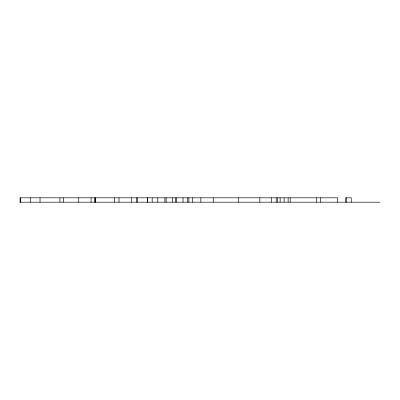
<?xml version="1.0" encoding="UTF-8"?>
<svg xmlns="http://www.w3.org/2000/svg" width="400" height="400" viewBox="0 0 400 400"><rect width="100%" height="100%" fill="white"/><g stroke="black" fill="none" stroke-linecap="round" stroke-linejoin="round"><path stroke-width="0.6" d="M20 202.185L380 202.185M351.24 202.185L351.24 197.815L345.505 197.815L345.505 202.185M346.61 197.815L346.61 202.185M337.595 202.185L337.595 197.815L20.045 197.815L20.045 202.185M320.605 197.815L320.605 202.185M316.28 197.815L316.28 202.185M290.145 197.815L290.145 202.185M288.105 197.815L288.105 202.185M284.13 197.815L284.13 202.185M280.115 197.815L280.115 202.185M277.35 197.815L277.35 202.185M276.195 197.815L276.195 202.185M271.36 197.815L271.36 202.185M259.82 197.815L259.82 202.185M238.625 197.815L238.625 202.185M213.265 197.815L213.265 202.185M200.855 197.815L200.855 202.185M192.59 197.815L192.59 202.185M188.86 197.815L188.86 202.185M187.35 197.815L187.35 202.185M183.045 197.815L183.045 202.185M176.66 197.815L176.66 202.185M175.55 197.815L175.55 202.185M172.39 197.815L172.39 202.185M166.11 197.815L166.11 202.185M164.915 197.815L164.915 202.185M157.775 197.815L157.775 202.185M152.17 197.815L152.17 202.185M147.725 197.815L147.725 202.185M147.595 197.815L147.595 202.185M137.645 197.815L137.645 202.185M136.37 197.815L136.37 202.185M131.44 197.815L131.415 202.185M119.015 197.815L119.015 202.185M114.4 197.815L114.4 202.185M94.545 197.815L94.545 202.185M91.08 197.815L91.08 202.185M78.75 197.815L78.75 202.185M63.605 197.815L63.605 202.185M59.935 197.815L59.935 202.185M40.04 197.815L40.04 202.185M30.62 197.815L30.62 202.185M20.52 197.815L20.52 202.185M95.34 202.185L95.34 197.815L95.3 202.185"/></g></svg>
